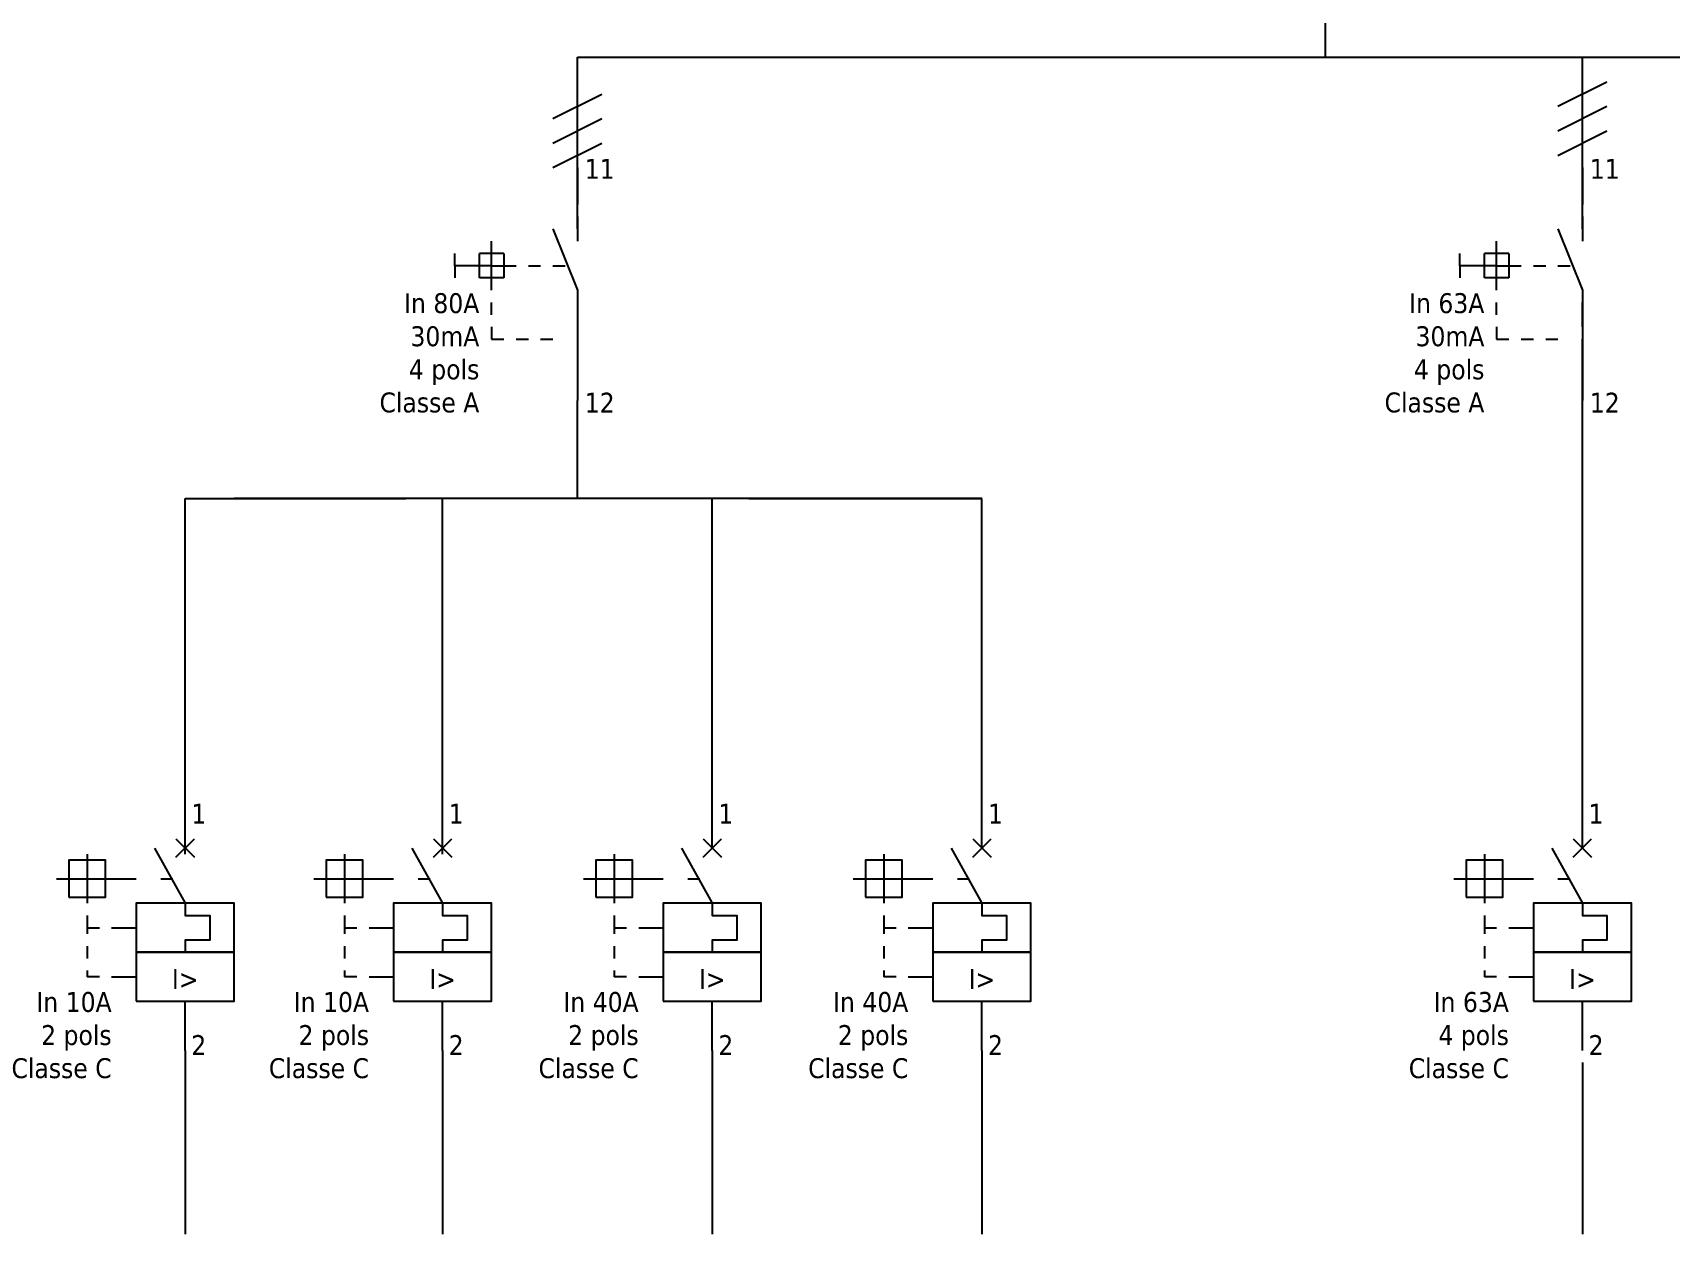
# Model space of a CAD drawing. Header units: millimetres. Extents: x 2792 to 4993, y 1483 to 2534.
# Drawn here: x 2950.8 to 3084.4, y 1874.2 to 1972.2 of the extents above; entities that cross this region are included whole.
import ezdxf
from ezdxf.enums import TextEntityAlignment as Align

# ---------------------------------------------------------------- set-up
doc = ezdxf.new("R2010")
doc.units = ezdxf.units.MM
for name, color, linetype, lineweight in [('EPLAN300', 5, 'Continuous', 25), ('EPLAN304', 5, 'Continuous', 25), ('EPLAN420', 7, 'Continuous', 35), ('EPLAN500', 7, 'Continuous', 35), ('EPLAN501', 7, 'Continuous', 35), ('EPLAN502', 7, 'Continuous', 35), ('EPLAN503', 7, 'Continuous', 35)]:
    doc.layers.add(name, color=color, linetype=linetype, lineweight=lineweight)
doc.layers.get('0').off()
doc.styles.get("Standard").update_dxf_attribs({"font": 'arial.ttf'})
doc.styles.add('Tahoma', font='tahoma.ttf')

# ---------------------------------------------------------------- blocks, each defined once
blk = doc.blocks.new('EPLSYM_LibraryIEC_symbol_Symbol1537_Variant0_Placement1')
at = {"layer": 'EPLAN300', "color": 5, "linetype": 'Continuous', "lineweight": 25, "ltscale": 4}
for p, q in [((0, 2.5), (0, 6)), ((-0.75, 1.75), (0.75, 3.25)), ((-0.75, 3.25), (0.75, 1.75)), ((-8, 2), (-8, -2)), ((-2.5, 2.5), (0, -2)), ((-10.5, 0), (-4, 0)), ((-2, 0), (-1, 0)), ((-8, -3), (-8, -4)), ((-8, -4), (-7, -4)), ((-8, -4), (-8, -4.5)), ((-6, -4), (-4, -4)), ((-8, -5.5), (-8, -6.5)), ((-8, -7.5), (-8, -8)), ((-7, -8), (-8, -8)), ((-6, -8), (-4, -8)), ((0, -14), (0, -10))]:
    blk.add_line(p, q, dxfattribs=at)
for points in [[(-9.5, -1.5), (-6.5, -1.5), (-6.5, 1.5), (-9.5, 1.5)], [(-4, -6), (4, -6), (4, -2), (-4, -2)], [(-4, -10), (4, -10), (4, -6), (-4, -6)]]:
    blk.add_lwpolyline(points, close=True, dxfattribs=at)
blk.add_lwpolyline([(0, -2), (0, -3), (2, -3), (2, -5), (0, -5), (0, -6)], dxfattribs=at)
at = {"color": 5}
blk.add_attdef('17_20029[1]', text='', height=1.1739, dxfattribs=at).set_placement((0.5, 6.7), align=Align.BOTTOM_LEFT)
at = {"color": 0}
blk.add_attdef('17_20028[1]', text='', height=1.6254, dxfattribs=at).set_placement((0.5, 4), align=Align.BOTTOM_LEFT)
at = {"color": 5}
blk.add_attdef('17_20010', text='', height=2.2575, dxfattribs=at).set_placement((-6, -9.4), align=Align.MIDDLE_RIGHT)
at = {"color": 0}
blk.add_attdef('17_20028[2]', text='', height=1.6254, dxfattribs=at).set_placement((0.5, -9.6), align=Align.TOP_LEFT)
at = {"color": 73}
blk.add_attdef('17_20300', text='', height=1.6254, dxfattribs=at).set_placement((-6, -12.4315), align=Align.MIDDLE_RIGHT)
at = {"color": 5}
blk.add_attdef('17_20029[2]', text='', height=1.1739, dxfattribs=at).set_placement((0.5, -11.76), align=Align.TOP_LEFT)
at = {"color": 0}
for tag, p in [('17_20027', (-6, -14.9695)), ('17_20901[1]', (-6, -17.5075)), ('17_20011', (-6, -20.0455)), ('17_20025', (-6, -22.5835)), ('17_20024', (-6, -25.12150000000001))]:
    blk.add_attdef(tag, text='', height=1.6254, dxfattribs=at).set_placement(p, align=Align.MIDDLE_RIGHT)
at = {"color": 3}
blk.add_attdef('17_20201[1]', text='', height=1.6254, dxfattribs=at).set_placement((-6, -27.65950000000001), align=Align.MIDDLE_RIGHT)
at = {"layer": 'EPLAN300', "color": 5, "style": 'Tahoma'}
blk.add_text('I>', height=1.6254, dxfattribs=at).set_placement((0, -8.18), align=Align.MIDDLE_CENTER)
blk = doc.blocks.new('EPLSYM_LibraryIEC_symbol_Symbol3614_Variant0_Placement1')
at = {"layer": 'EPLAN300', "color": 5, "linetype": 'Continuous', "lineweight": 25, "ltscale": 4}
for p, q in [((0, 8), (0, 5)), ((0, 4), (0, 5)), ((-2, 3), (0, -2)), ((-7, 1), (-7, 2)), ((-10, 0), (-10, 1)), ((-10, 0), (-10, -1)), ((-9, 0), (-10, 0)), ((-8, 0), (-9, 0)), ((-8, -1), (-8, 1)), ((-6, 1), (-8, 1)), ((-7, 0), (-8, 0)), ((-7, -1), (-7, 1)), ((-7, 0), (-6, 0)), ((-6, 1), (-6, -1)), ((-6, 0), (-5, 0)), ((-4, 0), (-3, 0)), ((-2, 0), (-1, 0)), ((-6, -1), (-8, -1)), ((-7, -2), (-7, -1)), ((-7, -4), (-7, -3)), ((0, -4), (0, -9)), ((-7, -5), (-7, -6)), ((-7, -6), (-6, -6)), ((-5, -6), (-4, -6)), ((-3, -6), (-2, -6)), ((0, -9), (0, -11))]:
    blk.add_line(p, q, dxfattribs=at)
at = {"layer": 'EPLAN300', "color": 5, "linetype": 'Continuous', "lineweight": 25}
for p, q in [((0, 4), (0, 2)), ((0.003411666478598363, -1.997899554317598), (0.003411666478598363, -3.997899554317598))]:
    blk.add_line(p, q, dxfattribs=at)
at = {"layer": 'EPLAN300', "color": 5, "linetype": 'Continuous', "lineweight": 25, "ltscale": 4}
blk.add_ellipse((0, -6), major_axis=(2, 0), ratio=0.5, start_param=-6.283185307179585, end_param=0, dxfattribs=at)
at = {"color": 5}
blk.add_attdef('17_20029[1]', text='', height=1.1739, dxfattribs=at).set_placement((0.6000000000000001, 9.3), align=Align.BOTTOM_LEFT)
at = {"color": 0}
blk.add_attdef('17_20028[1]', text='', height=1.6254, dxfattribs=at).set_placement((0.6000000000000001, 6.6), align=Align.BOTTOM_LEFT)
at = {"color": 5}
blk.add_attdef('17_20010', text='', height=2.2575, dxfattribs=at).set_placement((-8, -2.82), align=Align.MIDDLE_RIGHT)
at = {"color": 73}
blk.add_attdef('17_20300', text='', height=1.6254, dxfattribs=at).set_placement((-8, -5.8515), align=Align.MIDDLE_RIGHT)
at = {"color": 0}
for tag, p in [('17_20027', (-8, -8.389499999999998)), ('17_20901[1]', (-8, -10.9275)), ('17_20011', (-8, -13.4655)), ('17_20025', (-8, -16.0035)), ('17_20024', (-8, -18.5415))]:
    blk.add_attdef(tag, text='', height=1.6254, dxfattribs=at).set_placement(p, align=Align.MIDDLE_RIGHT)
blk.add_attdef('17_20028[2]', text='', height=1.6254, dxfattribs=at).set_placement((0.6000000000000001, -7.68), align=Align.TOP_LEFT)
at = {"color": 5}
blk.add_attdef('17_20029[2]', text='', height=1.1739, dxfattribs=at).set_placement((0.6000000000000001, -9.84), align=Align.TOP_LEFT)
at = {"color": 3}
blk.add_attdef('17_20201[1]', text='', height=1.6254, dxfattribs=at).set_placement((-8, -21.0795), align=Align.MIDDLE_RIGHT)
blk = doc.blocks.new('EPLSYM_LibrarySPECIAL_Symbol4_Variant0_Placement2_3')
at = {"layer": 'EPLAN304', "color": 5, "linetype": 'Continuous', "lineweight": 25, "ltscale": 4}
blk.add_line((0, 0), (0, 29), dxfattribs=at)
at = {"color": 5}
for tag, p in [('17_20010', (0, 20.4)), ('17_20040', (0, 13.95)), ('17_20041', (0, 10.2)), ('17_20053', (0, 6.45)), ('17_20044', (0, 2.7))]:
    blk.add_attdef(tag, text='', height=2.2575, dxfattribs=at).set_placement(p, align=Align.BOTTOM_RIGHT)
at = {"color": 73}
blk.add_attdef('17_20300', text='', height=1.6254, dxfattribs=at).set_placement((0, 17.7), align=Align.BOTTOM_RIGHT)
at = {"color": 0}
blk.add_attdef('17_20011', text='', height=1.6254, dxfattribs=at).set_placement((0, 0), align=Align.BOTTOM_RIGHT)
blk = doc.blocks.new('EPLSYM_LibrarySPECIAL_Symbol4_Variant0_Placement2_4')
at = {"layer": 'EPLAN304', "color": 5, "linetype": 'Continuous', "lineweight": 25, "ltscale": 4}
blk.add_line((0, 0), (18, 0), dxfattribs=at)
at = {"color": 5}
for tag, p in [('17_20010', (0, 20.4)), ('17_20040', (0, 13.95)), ('17_20041', (0, 10.2)), ('17_20053', (0, 6.45)), ('17_20044', (0, 2.7))]:
    blk.add_attdef(tag, text='', height=2.2575, dxfattribs=at).set_placement(p, align=Align.BOTTOM_RIGHT)
at = {"color": 73}
blk.add_attdef('17_20300', text='', height=1.6254, dxfattribs=at).set_placement((0, 17.7), align=Align.BOTTOM_RIGHT)
at = {"color": 0}
blk.add_attdef('17_20011', text='', height=1.6254, dxfattribs=at).set_placement((0, 0), align=Align.BOTTOM_RIGHT)
blk = doc.blocks.new('EPLSYM_LibrarySPECIAL_Symbol4_Variant0_Placement2_5')
at = {"layer": 'EPLAN304', "color": 5, "linetype": 'Continuous', "lineweight": 25, "ltscale": 4}
blk.add_line((0, 0), (0, 8), dxfattribs=at)
at = {"color": 5}
for tag, p in [('17_20010', (0, 20.4)), ('17_20040', (0, 13.95)), ('17_20041', (0, 10.2)), ('17_20053', (0, 6.45)), ('17_20044', (0, 2.7))]:
    blk.add_attdef(tag, text='', height=2.2575, dxfattribs=at).set_placement(p, align=Align.BOTTOM_RIGHT)
at = {"color": 73}
blk.add_attdef('17_20300', text='', height=1.6254, dxfattribs=at).set_placement((0, 17.7), align=Align.BOTTOM_RIGHT)
at = {"color": 0}
blk.add_attdef('17_20011', text='', height=1.6254, dxfattribs=at).set_placement((0, 0), align=Align.BOTTOM_RIGHT)
blk = doc.blocks.new('EPLSYM_LibrarySPECIAL_Symbol4_Variant0_Placement2_6')
at = {"layer": 'EPLAN304', "color": 5, "linetype": 'Continuous', "lineweight": 25, "ltscale": 4}
blk.add_line((0, 0), (0, 29), dxfattribs=at)
at = {"color": 5}
for tag, p in [('17_20010', (0, 20.4)), ('17_20040', (0, 13.95)), ('17_20041', (0, 10.2)), ('17_20053', (0, 6.45)), ('17_20044', (0, 2.7))]:
    blk.add_attdef(tag, text='', height=2.2575, dxfattribs=at).set_placement(p, align=Align.BOTTOM_RIGHT)
at = {"color": 73}
blk.add_attdef('17_20300', text='', height=1.6254, dxfattribs=at).set_placement((0, 17.7), align=Align.BOTTOM_RIGHT)
at = {"color": 0}
blk.add_attdef('17_20011', text='', height=1.6254, dxfattribs=at).set_placement((0, 0), align=Align.BOTTOM_RIGHT)
blk = doc.blocks.new('EPLSYM_LibrarySPECIAL_Symbol4_Variant0_Placement2_7')
at = {"layer": 'EPLAN304', "color": 5, "linetype": 'Continuous', "lineweight": 25, "ltscale": 4}
blk.add_line((5, 0), (0, 0), dxfattribs=at)
at = {"color": 5}
for tag, p in [('17_20010', (0, 20.4)), ('17_20040', (0, 13.95)), ('17_20041', (0, 10.2)), ('17_20053', (0, 6.45)), ('17_20044', (0, 2.7))]:
    blk.add_attdef(tag, text='', height=2.2575, dxfattribs=at).set_placement(p, align=Align.BOTTOM_RIGHT)
at = {"color": 73}
blk.add_attdef('17_20300', text='', height=1.6254, dxfattribs=at).set_placement((0, 17.7), align=Align.BOTTOM_RIGHT)
at = {"color": 0}
blk.add_attdef('17_20011', text='', height=1.6254, dxfattribs=at).set_placement((0, 0), align=Align.BOTTOM_RIGHT)
blk = doc.blocks.new('EPLSYM_LibrarySPECIAL_Symbol4_Variant0_Placement2_8')
at = {"layer": 'EPLAN304', "color": 5, "linetype": 'Continuous', "lineweight": 25, "ltscale": 4}
blk.add_line((0, 0), (0, 25), dxfattribs=at)
at = {"color": 5}
for tag, p in [('17_20010', (0, 20.4)), ('17_20040', (0, 13.95)), ('17_20041', (0, 10.2)), ('17_20053', (0, 6.45)), ('17_20044', (0, 2.7))]:
    blk.add_attdef(tag, text='', height=2.2575, dxfattribs=at).set_placement(p, align=Align.BOTTOM_RIGHT)
at = {"color": 73}
blk.add_attdef('17_20300', text='', height=1.6254, dxfattribs=at).set_placement((0, 17.7), align=Align.BOTTOM_RIGHT)
at = {"color": 0}
blk.add_attdef('17_20011', text='', height=1.6254, dxfattribs=at).set_placement((0, 0), align=Align.BOTTOM_RIGHT)
blk = doc.blocks.new('EPLSYM_LibrarySPECIAL_Symbol4_Variant0_Placement2_9')
at = {"layer": 'EPLAN304', "color": 5, "linetype": 'Continuous', "lineweight": 25, "ltscale": 4}
blk.add_line((23, 0), (0, 0), dxfattribs=at)
at = {"color": 5}
for tag, p in [('17_20010', (0, 20.4)), ('17_20040', (0, 13.95)), ('17_20041', (0, 10.2)), ('17_20053', (0, 6.45)), ('17_20044', (0, 2.7))]:
    blk.add_attdef(tag, text='', height=2.2575, dxfattribs=at).set_placement(p, align=Align.BOTTOM_RIGHT)
at = {"color": 73}
blk.add_attdef('17_20300', text='', height=1.6254, dxfattribs=at).set_placement((0, 17.7), align=Align.BOTTOM_RIGHT)
at = {"color": 0}
blk.add_attdef('17_20011', text='', height=1.6254, dxfattribs=at).set_placement((0, 0), align=Align.BOTTOM_RIGHT)
blk = doc.blocks.new('EPLSYM_LibrarySPECIAL_Symbol4_Variant0_Placement2_10')
at = {"layer": 'EPLAN304', "color": 5, "linetype": 'Continuous', "lineweight": 25, "ltscale": 4}
blk.add_line((0, 0), (0, 25), dxfattribs=at)
at = {"color": 5}
for tag, p in [('17_20010', (0, 20.4)), ('17_20040', (0, 13.95)), ('17_20041', (0, 10.2)), ('17_20053', (0, 6.45)), ('17_20044', (0, 2.7))]:
    blk.add_attdef(tag, text='', height=2.2575, dxfattribs=at).set_placement(p, align=Align.BOTTOM_RIGHT)
at = {"color": 73}
blk.add_attdef('17_20300', text='', height=1.6254, dxfattribs=at).set_placement((0, 17.7), align=Align.BOTTOM_RIGHT)
at = {"color": 0}
blk.add_attdef('17_20011', text='', height=1.6254, dxfattribs=at).set_placement((0, 0), align=Align.BOTTOM_RIGHT)
blk = doc.blocks.new('EPLSYM_LibrarySPECIAL_Symbol4_Variant0_Placement2_11')
at = {"layer": 'EPLAN304', "color": 5, "linetype": 'Continuous', "lineweight": 25, "ltscale": 4}
blk.add_line((24, 0), (0, 0), dxfattribs=at)
at = {"color": 5}
for tag, p in [('17_20010', (0, 20.4)), ('17_20040', (0, 13.95)), ('17_20041', (0, 10.2)), ('17_20053', (0, 6.45)), ('17_20044', (0, 2.7))]:
    blk.add_attdef(tag, text='', height=2.2575, dxfattribs=at).set_placement(p, align=Align.BOTTOM_RIGHT)
at = {"color": 73}
blk.add_attdef('17_20300', text='', height=1.6254, dxfattribs=at).set_placement((0, 17.7), align=Align.BOTTOM_RIGHT)
at = {"color": 0}
blk.add_attdef('17_20011', text='', height=1.6254, dxfattribs=at).set_placement((0, 0), align=Align.BOTTOM_RIGHT)
blk = doc.blocks.new('EPLSYM_LibrarySPECIAL_Symbol4_Variant0_Placement2_12')
at = {"layer": 'EPLAN304', "color": 5, "linetype": 'Continuous', "lineweight": 25, "ltscale": 4}
blk.add_line((0, 0), (1, 0), dxfattribs=at)
at = {"color": 5}
for tag, p in [('17_20010', (0, 20.4)), ('17_20040', (0, 13.95)), ('17_20041', (0, 10.2)), ('17_20053', (0, 6.45)), ('17_20044', (0, 2.7))]:
    blk.add_attdef(tag, text='', height=2.2575, dxfattribs=at).set_placement(p, align=Align.BOTTOM_RIGHT)
at = {"color": 73}
blk.add_attdef('17_20300', text='', height=1.6254, dxfattribs=at).set_placement((0, 17.7), align=Align.BOTTOM_RIGHT)
at = {"color": 0}
blk.add_attdef('17_20011', text='', height=1.6254, dxfattribs=at).set_placement((0, 0), align=Align.BOTTOM_RIGHT)
blk = doc.blocks.new('EPLSYM_LibrarySPECIAL_Symbol4_Variant0_Placement2_13')
at = {"layer": 'EPLAN304', "color": 5, "linetype": 'Continuous', "lineweight": 25, "ltscale": 4}
blk.add_line((24, 0), (0, 0), dxfattribs=at)
at = {"color": 5}
for tag, p in [('17_20010', (0, 20.4)), ('17_20040', (0, 13.95)), ('17_20041', (0, 10.2)), ('17_20053', (0, 6.45)), ('17_20044', (0, 2.7))]:
    blk.add_attdef(tag, text='', height=2.2575, dxfattribs=at).set_placement(p, align=Align.BOTTOM_RIGHT)
at = {"color": 73}
blk.add_attdef('17_20300', text='', height=1.6254, dxfattribs=at).set_placement((0, 17.7), align=Align.BOTTOM_RIGHT)
at = {"color": 0}
blk.add_attdef('17_20011', text='', height=1.6254, dxfattribs=at).set_placement((0, 0), align=Align.BOTTOM_RIGHT)
blk = doc.blocks.new('EPLSYM_LibrarySPECIAL_Symbol4_Variant0_Placement2_14')
at = {"layer": 'EPLAN304', "color": 5, "linetype": 'Continuous', "lineweight": 25, "ltscale": 4}
blk.add_line((0, 0), (0, 38), dxfattribs=at)
at = {"color": 5}
for tag, p in [('17_20010', (0, 20.4)), ('17_20040', (0, 13.95)), ('17_20041', (0, 10.2)), ('17_20053', (0, 6.45)), ('17_20044', (0, 2.7))]:
    blk.add_attdef(tag, text='', height=2.2575, dxfattribs=at).set_placement(p, align=Align.BOTTOM_RIGHT)
at = {"color": 73}
blk.add_attdef('17_20300', text='', height=1.6254, dxfattribs=at).set_placement((0, 17.7), align=Align.BOTTOM_RIGHT)
at = {"color": 0}
blk.add_attdef('17_20011', text='', height=1.6254, dxfattribs=at).set_placement((0, 0), align=Align.BOTTOM_RIGHT)
blk = doc.blocks.new('EPLSYM_LibrarySPECIAL_Symbol4_Variant0_Placement2_16')
at = {"layer": 'EPLAN304', "color": 5, "linetype": 'Continuous', "lineweight": 25, "ltscale": 4}
blk.add_line((24, 0), (0, 0), dxfattribs=at)
at = {"color": 5}
for tag, p in [('17_20010', (0, 20.4)), ('17_20040', (0, 13.95)), ('17_20041', (0, 10.2)), ('17_20053', (0, 6.45)), ('17_20044', (0, 2.7))]:
    blk.add_attdef(tag, text='', height=2.2575, dxfattribs=at).set_placement(p, align=Align.BOTTOM_RIGHT)
at = {"color": 73}
blk.add_attdef('17_20300', text='', height=1.6254, dxfattribs=at).set_placement((0, 17.7), align=Align.BOTTOM_RIGHT)
at = {"color": 0}
blk.add_attdef('17_20011', text='', height=1.6254, dxfattribs=at).set_placement((0, 0), align=Align.BOTTOM_RIGHT)
blk = doc.blocks.new('EPLSYM_LibrarySPECIAL_Symbol4_Variant0_Placement2_17')
at = {"layer": 'EPLAN304', "color": 5, "linetype": 'Continuous', "lineweight": 25, "ltscale": 4}
blk.add_line((0, 0), (0, 14), dxfattribs=at)
at = {"color": 5}
for tag, p in [('17_20010', (0, 20.4)), ('17_20040', (0, 13.95)), ('17_20041', (0, 10.2)), ('17_20053', (0, 6.45)), ('17_20044', (0, 2.7))]:
    blk.add_attdef(tag, text='', height=2.2575, dxfattribs=at).set_placement(p, align=Align.BOTTOM_RIGHT)
at = {"color": 73}
blk.add_attdef('17_20300', text='', height=1.6254, dxfattribs=at).set_placement((0, 17.7), align=Align.BOTTOM_RIGHT)
at = {"color": 0}
blk.add_attdef('17_20011', text='', height=1.6254, dxfattribs=at).set_placement((0, 0), align=Align.BOTTOM_RIGHT)
blk = doc.blocks.new('EPLSYM_LibrarySPECIAL_Symbol4_Variant0_Placement2_18')
at = {"layer": 'EPLAN304', "color": 5, "linetype": 'Continuous', "lineweight": 25, "ltscale": 4}
blk.add_line((0, 0), (143, 0), dxfattribs=at)
at = {"color": 5}
for tag, p in [('17_20010', (0, 20.4)), ('17_20040', (0, 13.95)), ('17_20041', (0, 10.2)), ('17_20053', (0, 6.45)), ('17_20044', (0, 2.7))]:
    blk.add_attdef(tag, text='', height=2.2575, dxfattribs=at).set_placement(p, align=Align.BOTTOM_RIGHT)
at = {"color": 73}
blk.add_attdef('17_20300', text='', height=1.6254, dxfattribs=at).set_placement((0, 17.7), align=Align.BOTTOM_RIGHT)
at = {"color": 0}
blk.add_attdef('17_20011', text='', height=1.6254, dxfattribs=at).set_placement((0, 0), align=Align.BOTTOM_RIGHT)
blk = doc.blocks.new('EPLSYM_LibrarySPECIAL_Symbol4_Variant0_Placement2_20')
at = {"layer": 'EPLAN304', "color": 5, "linetype": 'Continuous', "lineweight": 25, "ltscale": 4}
blk.add_line((0, 0), (0, -4), dxfattribs=at)
at = {"color": 5}
for tag, p in [('17_20010', (0, 20.4)), ('17_20040', (0, 13.95)), ('17_20041', (0, 10.2)), ('17_20053', (0, 6.45)), ('17_20044', (0, 2.7))]:
    blk.add_attdef(tag, text='', height=2.2575, dxfattribs=at).set_placement(p, align=Align.BOTTOM_RIGHT)
at = {"color": 73}
blk.add_attdef('17_20300', text='', height=1.6254, dxfattribs=at).set_placement((0, 17.7), align=Align.BOTTOM_RIGHT)
at = {"color": 0}
blk.add_attdef('17_20011', text='', height=1.6254, dxfattribs=at).set_placement((0, 0), align=Align.BOTTOM_RIGHT)
blk = doc.blocks.new('EPLSYM_LibrarySPECIAL_Symbol4_Variant0_Placement2_27')
at = {"layer": 'EPLAN304', "color": 5, "linetype": 'Continuous', "lineweight": 25, "ltscale": 4}
blk.add_line((0, 0), (19, 0), dxfattribs=at)
at = {"color": 5}
for tag, p in [('17_20010', (0, 20.4)), ('17_20040', (0, 13.95)), ('17_20041', (0, 10.2)), ('17_20053', (0, 6.45)), ('17_20044', (0, 2.7))]:
    blk.add_attdef(tag, text='', height=2.2575, dxfattribs=at).set_placement(p, align=Align.BOTTOM_RIGHT)
at = {"color": 73}
blk.add_attdef('17_20300', text='', height=1.6254, dxfattribs=at).set_placement((0, 17.7), align=Align.BOTTOM_RIGHT)
at = {"color": 0}
blk.add_attdef('17_20011', text='', height=1.6254, dxfattribs=at).set_placement((0, 0), align=Align.BOTTOM_RIGHT)
blk = doc.blocks.new('EPLSYM_LibrarySPECIAL_Symbol4_Variant0_Placement2_28')
at = {"layer": 'EPLAN304', "color": 5, "linetype": 'Continuous', "lineweight": 25, "ltscale": 4}
blk.add_line((0, 0), (0, 6), dxfattribs=at)
at = {"color": 5}
for tag, p in [('17_20010', (0, 20.4)), ('17_20040', (0, 13.95)), ('17_20041', (0, 10.2)), ('17_20053', (0, 6.45)), ('17_20044', (0, 2.7))]:
    blk.add_attdef(tag, text='', height=2.2575, dxfattribs=at).set_placement(p, align=Align.BOTTOM_RIGHT)
at = {"color": 73}
blk.add_attdef('17_20300', text='', height=1.6254, dxfattribs=at).set_placement((0, 17.7), align=Align.BOTTOM_RIGHT)
at = {"color": 0}
blk.add_attdef('17_20011', text='', height=1.6254, dxfattribs=at).set_placement((0, 0), align=Align.BOTTOM_RIGHT)
blk = doc.blocks.new('EPLSYM_LibrarySPECIAL_Symbol4_Variant0_Placement2_29')
at = {"layer": 'EPLAN304', "color": 5, "linetype": 'Continuous', "lineweight": 25, "ltscale": 4}
blk.add_line((0, 0), (0, 7), dxfattribs=at)
at = {"color": 5}
for tag, p in [('17_20010', (0, 20.4)), ('17_20040', (0, 13.95)), ('17_20041', (0, 10.2)), ('17_20053', (0, 6.45)), ('17_20044', (0, 2.7))]:
    blk.add_attdef(tag, text='', height=2.2575, dxfattribs=at).set_placement(p, align=Align.BOTTOM_RIGHT)
at = {"color": 73}
blk.add_attdef('17_20300', text='', height=1.6254, dxfattribs=at).set_placement((0, 17.7), align=Align.BOTTOM_RIGHT)
at = {"color": 0}
blk.add_attdef('17_20011', text='', height=1.6254, dxfattribs=at).set_placement((0, 0), align=Align.BOTTOM_RIGHT)
blk = doc.blocks.new('EPLSYM_LibrarySPECIAL_Symbol4_Variant0_Placement2_30')
at = {"layer": 'EPLAN304', "color": 5, "linetype": 'Continuous', "lineweight": 25, "ltscale": 4}
blk.add_line((0, 0), (0, 7), dxfattribs=at)
at = {"color": 5}
for tag, p in [('17_20010', (0, 20.4)), ('17_20040', (0, 13.95)), ('17_20041', (0, 10.2)), ('17_20053', (0, 6.45)), ('17_20044', (0, 2.7))]:
    blk.add_attdef(tag, text='', height=2.2575, dxfattribs=at).set_placement(p, align=Align.BOTTOM_RIGHT)
at = {"color": 73}
blk.add_attdef('17_20300', text='', height=1.6254, dxfattribs=at).set_placement((0, 17.7), align=Align.BOTTOM_RIGHT)
at = {"color": 0}
blk.add_attdef('17_20011', text='', height=1.6254, dxfattribs=at).set_placement((0, 0), align=Align.BOTTOM_RIGHT)
blk = doc.blocks.new('EPLSYM_LibrarySPECIAL_Symbol4_Variant0_Placement2_31')
at = {"layer": 'EPLAN304', "color": 5, "linetype": 'Continuous', "lineweight": 25, "ltscale": 4}
blk.add_line((0, 0), (0, 2), dxfattribs=at)
at = {"color": 5}
for tag, p in [('17_20010', (0, 20.4)), ('17_20040', (0, 13.95)), ('17_20041', (0, 10.2)), ('17_20053', (0, 6.45)), ('17_20044', (0, 2.7))]:
    blk.add_attdef(tag, text='', height=2.2575, dxfattribs=at).set_placement(p, align=Align.BOTTOM_RIGHT)
at = {"color": 73}
blk.add_attdef('17_20300', text='', height=1.6254, dxfattribs=at).set_placement((0, 17.7), align=Align.BOTTOM_RIGHT)
at = {"color": 0}
blk.add_attdef('17_20011', text='', height=1.6254, dxfattribs=at).set_placement((0, 0), align=Align.BOTTOM_RIGHT)
blk = doc.blocks.new('EPLSYM_LibrarySPECIAL_Symbol4_Variant0_Placement2_33')
at = {"layer": 'EPLAN304', "color": 5, "linetype": 'Continuous', "lineweight": 25, "ltscale": 4}
blk.add_line((0, 0), (0, -15), dxfattribs=at)
at = {"color": 5}
for tag, p in [('17_20010', (0, 20.4)), ('17_20040', (0, 13.95)), ('17_20041', (0, 10.2)), ('17_20053', (0, 6.45)), ('17_20044', (0, 2.7))]:
    blk.add_attdef(tag, text='', height=2.2575, dxfattribs=at).set_placement(p, align=Align.BOTTOM_RIGHT)
at = {"color": 73}
blk.add_attdef('17_20300', text='', height=1.6254, dxfattribs=at).set_placement((0, 17.7), align=Align.BOTTOM_RIGHT)
at = {"color": 0}
blk.add_attdef('17_20011', text='', height=1.6254, dxfattribs=at).set_placement((0, 0), align=Align.BOTTOM_RIGHT)
blk = doc.blocks.new('EPLSYM_LibrarySPECIAL_Symbol4_Variant0_Placement2_34')
at = {"layer": 'EPLAN304', "color": 5, "linetype": 'Continuous', "lineweight": 25, "ltscale": 4}
blk.add_line((0, 0), (0, -15), dxfattribs=at)
at = {"color": 5}
for tag, p in [('17_20010', (0, 20.4)), ('17_20040', (0, 13.95)), ('17_20041', (0, 10.2)), ('17_20053', (0, 6.45)), ('17_20044', (0, 2.7))]:
    blk.add_attdef(tag, text='', height=2.2575, dxfattribs=at).set_placement(p, align=Align.BOTTOM_RIGHT)
at = {"color": 73}
blk.add_attdef('17_20300', text='', height=1.6254, dxfattribs=at).set_placement((0, 17.7), align=Align.BOTTOM_RIGHT)
at = {"color": 0}
blk.add_attdef('17_20011', text='', height=1.6254, dxfattribs=at).set_placement((0, 0), align=Align.BOTTOM_RIGHT)
blk = doc.blocks.new('EPLSYM_LibrarySPECIAL_Symbol4_Variant0_Placement2_35')
at = {"layer": 'EPLAN304', "color": 5, "linetype": 'Continuous', "lineweight": 25, "ltscale": 4}
blk.add_line((0, 0), (0, -15), dxfattribs=at)
at = {"color": 5}
for tag, p in [('17_20010', (0, 20.4)), ('17_20040', (0, 13.95)), ('17_20041', (0, 10.2)), ('17_20053', (0, 6.45)), ('17_20044', (0, 2.7))]:
    blk.add_attdef(tag, text='', height=2.2575, dxfattribs=at).set_placement(p, align=Align.BOTTOM_RIGHT)
at = {"color": 73}
blk.add_attdef('17_20300', text='', height=1.6254, dxfattribs=at).set_placement((0, 17.7), align=Align.BOTTOM_RIGHT)
at = {"color": 0}
blk.add_attdef('17_20011', text='', height=1.6254, dxfattribs=at).set_placement((0, 0), align=Align.BOTTOM_RIGHT)
blk = doc.blocks.new('EPLSYM_LibrarySPECIAL_Symbol4_Variant0_Placement2_36')
at = {"layer": 'EPLAN304', "color": 5, "linetype": 'Continuous', "lineweight": 25, "ltscale": 4}
blk.add_line((0, 0), (0, -15), dxfattribs=at)
at = {"color": 5}
for tag, p in [('17_20010', (0, 20.4)), ('17_20040', (0, 13.95)), ('17_20041', (0, 10.2)), ('17_20053', (0, 6.45)), ('17_20044', (0, 2.7))]:
    blk.add_attdef(tag, text='', height=2.2575, dxfattribs=at).set_placement(p, align=Align.BOTTOM_RIGHT)
at = {"color": 73}
blk.add_attdef('17_20300', text='', height=1.6254, dxfattribs=at).set_placement((0, 17.7), align=Align.BOTTOM_RIGHT)
at = {"color": 0}
blk.add_attdef('17_20011', text='', height=1.6254, dxfattribs=at).set_placement((0, 0), align=Align.BOTTOM_RIGHT)
blk = doc.blocks.new('EPLSYM_LibrarySPECIAL_Symbol4_Variant0_Placement2_37')
at = {"layer": 'EPLAN304', "color": 5, "linetype": 'Continuous', "lineweight": 25, "ltscale": 4}
blk.add_line((0, 0), (0, -14), dxfattribs=at)
at = {"color": 5}
for tag, p in [('17_20010', (0, 20.4)), ('17_20040', (0, 13.95)), ('17_20041', (0, 10.2)), ('17_20053', (0, 6.45)), ('17_20044', (0, 2.7))]:
    blk.add_attdef(tag, text='', height=2.2575, dxfattribs=at).set_placement(p, align=Align.BOTTOM_RIGHT)
at = {"color": 73}
blk.add_attdef('17_20300', text='', height=1.6254, dxfattribs=at).set_placement((0, 17.7), align=Align.BOTTOM_RIGHT)
at = {"color": 0}
blk.add_attdef('17_20011', text='', height=1.6254, dxfattribs=at).set_placement((0, 0), align=Align.BOTTOM_RIGHT)
blk = doc.blocks.new('EPLSYM_LibrarySPECIAL_Symbol4_Variant0_Placement2_42')
at = {"layer": 'EPLAN304', "color": 5, "linetype": 'Continuous', "lineweight": 25, "ltscale": 4}
blk.add_line((0, 0), (4, 2), dxfattribs=at)
at = {"color": 5}
for tag, p in [('17_20010', (0, 20.4)), ('17_20040', (0, 13.95)), ('17_20041', (0, 10.2)), ('17_20053', (0, 6.45)), ('17_20044', (0, 2.7))]:
    blk.add_attdef(tag, text='', height=2.2575, dxfattribs=at).set_placement(p, align=Align.BOTTOM_RIGHT)
at = {"color": 73}
blk.add_attdef('17_20300', text='', height=1.6254, dxfattribs=at).set_placement((0, 17.7), align=Align.BOTTOM_RIGHT)
at = {"color": 0}
blk.add_attdef('17_20011', text='', height=1.6254, dxfattribs=at).set_placement((0, 0), align=Align.BOTTOM_RIGHT)
blk = doc.blocks.new('EPLSYM_LibrarySPECIAL_Symbol4_Variant0_Placement2_43')
at = {"layer": 'EPLAN304', "color": 5, "linetype": 'Continuous', "lineweight": 25, "ltscale": 4}
blk.add_line((0, 0), (4, 2), dxfattribs=at)
at = {"color": 5}
for tag, p in [('17_20010', (0, 20.4)), ('17_20040', (0, 13.95)), ('17_20041', (0, 10.2)), ('17_20053', (0, 6.45)), ('17_20044', (0, 2.7))]:
    blk.add_attdef(tag, text='', height=2.2575, dxfattribs=at).set_placement(p, align=Align.BOTTOM_RIGHT)
at = {"color": 73}
blk.add_attdef('17_20300', text='', height=1.6254, dxfattribs=at).set_placement((0, 17.7), align=Align.BOTTOM_RIGHT)
at = {"color": 0}
blk.add_attdef('17_20011', text='', height=1.6254, dxfattribs=at).set_placement((0, 0), align=Align.BOTTOM_RIGHT)
blk = doc.blocks.new('EPLSYM_LibrarySPECIAL_Symbol4_Variant0_Placement2_44')
at = {"layer": 'EPLAN304', "color": 5, "linetype": 'Continuous', "lineweight": 25, "ltscale": 4}
blk.add_line((0, 0), (4, 2), dxfattribs=at)
at = {"color": 5}
for tag, p in [('17_20010', (0, 20.4)), ('17_20040', (0, 13.95)), ('17_20041', (0, 10.2)), ('17_20053', (0, 6.45)), ('17_20044', (0, 2.7))]:
    blk.add_attdef(tag, text='', height=2.2575, dxfattribs=at).set_placement(p, align=Align.BOTTOM_RIGHT)
at = {"color": 73}
blk.add_attdef('17_20300', text='', height=1.6254, dxfattribs=at).set_placement((0, 17.7), align=Align.BOTTOM_RIGHT)
at = {"color": 0}
blk.add_attdef('17_20011', text='', height=1.6254, dxfattribs=at).set_placement((0, 0), align=Align.BOTTOM_RIGHT)
blk = doc.blocks.new('EPLSYM_LibrarySPECIAL_Symbol4_Variant0_Placement2_54')
at = {"layer": 'EPLAN304', "color": 5, "linetype": 'Continuous', "lineweight": 25, "ltscale": 4}
blk.add_line((0, 0), (4, 2), dxfattribs=at)
at = {"color": 5}
for tag, p in [('17_20010', (0, 20.4)), ('17_20040', (0, 13.95)), ('17_20041', (0, 10.2)), ('17_20053', (0, 6.45)), ('17_20044', (0, 2.7))]:
    blk.add_attdef(tag, text='', height=2.2575, dxfattribs=at).set_placement(p, align=Align.BOTTOM_RIGHT)
at = {"color": 73}
blk.add_attdef('17_20300', text='', height=1.6254, dxfattribs=at).set_placement((0, 17.7), align=Align.BOTTOM_RIGHT)
at = {"color": 0}
blk.add_attdef('17_20011', text='', height=1.6254, dxfattribs=at).set_placement((0, 0), align=Align.BOTTOM_RIGHT)
blk = doc.blocks.new('EPLSYM_LibrarySPECIAL_Symbol4_Variant0_Placement2_55')
at = {"layer": 'EPLAN304', "color": 5, "linetype": 'Continuous', "lineweight": 25, "ltscale": 4}
blk.add_line((0, 0), (4, 2), dxfattribs=at)
at = {"color": 5}
for tag, p in [('17_20010', (0, 20.4)), ('17_20040', (0, 13.95)), ('17_20041', (0, 10.2)), ('17_20053', (0, 6.45)), ('17_20044', (0, 2.7))]:
    blk.add_attdef(tag, text='', height=2.2575, dxfattribs=at).set_placement(p, align=Align.BOTTOM_RIGHT)
at = {"color": 73}
blk.add_attdef('17_20300', text='', height=1.6254, dxfattribs=at).set_placement((0, 17.7), align=Align.BOTTOM_RIGHT)
at = {"color": 0}
blk.add_attdef('17_20011', text='', height=1.6254, dxfattribs=at).set_placement((0, 0), align=Align.BOTTOM_RIGHT)
blk = doc.blocks.new('EPLSYM_LibrarySPECIAL_Symbol4_Variant0_Placement2_56')
at = {"layer": 'EPLAN304', "color": 5, "linetype": 'Continuous', "lineweight": 25, "ltscale": 4}
blk.add_line((0, 0), (4, 2), dxfattribs=at)
at = {"color": 5}
for tag, p in [('17_20010', (0, 20.4)), ('17_20040', (0, 13.95)), ('17_20041', (0, 10.2)), ('17_20053', (0, 6.45)), ('17_20044', (0, 2.7))]:
    blk.add_attdef(tag, text='', height=2.2575, dxfattribs=at).set_placement(p, align=Align.BOTTOM_RIGHT)
at = {"color": 73}
blk.add_attdef('17_20300', text='', height=1.6254, dxfattribs=at).set_placement((0, 17.7), align=Align.BOTTOM_RIGHT)
at = {"color": 0}
blk.add_attdef('17_20011', text='', height=1.6254, dxfattribs=at).set_placement((0, 0), align=Align.BOTTOM_RIGHT)

msp = doc.modelspace()

# ---------------------------------------------------------------- block references
for name, p in [('EPLSYM_LibrarySPECIAL_Symbol4_Variant0_Placement2_20', (3056.270101935481, 1974.225681361178)), ('EPLSYM_LibrarySPECIAL_Symbol4_Variant0_Placement2_17', (2995.270101935481, 1956.225681361178)), ('EPLSYM_LibrarySPECIAL_Symbol4_Variant0_Placement2_18', (2995.270101935481, 1970.225681361178)), ('EPLSYM_LibrarySPECIAL_Symbol4_Variant0_Placement2_29', (3077.270101935481, 1963.225681361178)), ('EPLSYM_LibrarySPECIAL_Symbol4_Variant0_Placement2_54', (3075.270101935481, 1966.225681361178)), ('EPLSYM_LibrarySPECIAL_Symbol4_Variant0_Placement2_42', (2993.270101935481, 1965.225681361178)), ('EPLSYM_LibrarySPECIAL_Symbol4_Variant0_Placement2_55', (3075.270101935481, 1964.225681361178)), ('EPLSYM_LibrarySPECIAL_Symbol4_Variant0_Placement2_43', (2993.270101935481, 1963.225681361178)), ('EPLSYM_LibrarySPECIAL_Symbol4_Variant0_Placement2_56', (3075.270101935481, 1962.225681361178)), ('EPLSYM_LibrarySPECIAL_Symbol4_Variant0_Placement2_44', (2993.270101935481, 1961.225681361178)), ('EPLSYM_LibrarySPECIAL_Symbol4_Variant0_Placement2_30', (3077.270101935481, 1956.225681361178)), ('EPLSYM_LibrarySPECIAL_Symbol4_Variant0_Placement2_31', (3077.270101935481, 1948.225681361178)), ('EPLSYM_LibrarySPECIAL_Symbol4_Variant0_Placement2_28', (3077.270101935481, 1941.225681361178)), ('EPLSYM_LibrarySPECIAL_Symbol4_Variant0_Placement2_14', (3077.270101935481, 1906.225681361178)), ('EPLSYM_LibrarySPECIAL_Symbol4_Variant0_Placement2_5', (2995.270101935481, 1934.225681361178)), ('EPLSYM_LibrarySPECIAL_Symbol4_Variant0_Placement2_3', (2963.270101935481, 1905.225681361178)), ('EPLSYM_LibrarySPECIAL_Symbol4_Variant0_Placement2_4', (2963.270101935481, 1934.225681361178)), ('EPLSYM_LibrarySPECIAL_Symbol4_Variant0_Placement2_13', (2967.270101935481, 1934.225681361178)), ('EPLSYM_LibrarySPECIAL_Symbol4_Variant0_Placement2_7', (2979.270101935481, 1934.225681361178)), ('EPLSYM_LibrarySPECIAL_Symbol4_Variant0_Placement2_9', (2983.270101935481, 1934.225681361178)), ('EPLSYM_LibrarySPECIAL_Symbol4_Variant0_Placement2_6', (2984.270101935481, 1905.225681361178)), ('EPLSYM_LibrarySPECIAL_Symbol4_Variant0_Placement2_16', (2989.270101935481, 1934.225681361178)), ('EPLSYM_LibrarySPECIAL_Symbol4_Variant0_Placement2_11', (3004.270101935481, 1934.225681361178)), ('EPLSYM_LibrarySPECIAL_Symbol4_Variant0_Placement2_8', (3006.270101935481, 1909.225681361178)), ('EPLSYM_LibrarySPECIAL_Symbol4_Variant0_Placement2_27', (3009.270101935481, 1934.225681361178)), ('EPLSYM_LibrarySPECIAL_Symbol4_Variant0_Placement2_12', (3027.270101935481, 1934.225681361178)), ('EPLSYM_LibrarySPECIAL_Symbol4_Variant0_Placement2_10', (3028.270101935481, 1909.225681361178)), ('EPLSYM_LibrarySPECIAL_Symbol4_Variant0_Placement2_33', (2963.270101935481, 1889.225681361178)), ('EPLSYM_LibrarySPECIAL_Symbol4_Variant0_Placement2_34', (2984.270101935481, 1889.225681361178)), ('EPLSYM_LibrarySPECIAL_Symbol4_Variant0_Placement2_35', (3006.270101935481, 1889.225681361178)), ('EPLSYM_LibrarySPECIAL_Symbol4_Variant0_Placement2_36', (3028.270101935481, 1889.225681361178)), ('EPLSYM_LibrarySPECIAL_Symbol4_Variant0_Placement2_37', (3077.270101935481, 1888.225681361178))]:
    msp.add_blockref(name, p)
ref = msp.add_blockref('EPLSYM_LibraryIEC_symbol_Symbol3614_Variant0_Placement1', (2995.270101935481, 1953.225681361178))
ref.add_attrib('17_20028[1]', '11', dxfattribs={"layer": 'EPLAN420', "color": 0, "height": 1.6254, "style": 'Tahoma'}).set_placement((2995.870101935481, 1959.825681361178), align=Align.BOTTOM_LEFT)
ref.add_attrib('17_20028[2]', '12', dxfattribs={"layer": 'EPLAN420', "color": 0, "height": 1.6254, "style": 'Tahoma'}).set_placement((2995.870101935481, 1942.867161361178), align=Align.TOP_LEFT)
ref.add_attrib('17_20027', 'In 80A', dxfattribs={"layer": 'EPLAN500', "color": 0, "height": 1.6254, "style": 'Tahoma'}).set_placement((2987.270101935481, 1950.171501361178), align=Align.MIDDLE_RIGHT)
ref.add_attrib('17_20011', '30mA', dxfattribs={"layer": 'EPLAN501', "color": 0, "height": 1.6254, "style": 'Tahoma'}).set_placement((2987.270101935481, 1947.471501361179), align=Align.MIDDLE_RIGHT)
ref.add_attrib('17_20025', '4 pols', dxfattribs={"layer": 'EPLAN502', "color": 0, "height": 1.6254, "style": 'Tahoma'}).set_placement((2987.270101935481, 1944.771501361178), align=Align.MIDDLE_RIGHT)
ref.add_attrib('17_20024', 'Classe A', dxfattribs={"layer": 'EPLAN503', "color": 0, "height": 1.6254, "style": 'Tahoma'}).set_placement((2987.270101935481, 1942.071501361178), align=Align.MIDDLE_RIGHT)
ref = msp.add_blockref('EPLSYM_LibraryIEC_symbol_Symbol3614_Variant0_Placement1', (3077.270101935481, 1953.225681361178))
ref.add_attrib('17_20028[1]', '11', dxfattribs={"layer": 'EPLAN420', "color": 0, "height": 1.6254, "style": 'Tahoma'}).set_placement((3077.870101935481, 1959.825681361178), align=Align.BOTTOM_LEFT)
ref.add_attrib('17_20028[2]', '12', dxfattribs={"layer": 'EPLAN420', "color": 0, "height": 1.6254, "style": 'Tahoma'}).set_placement((3077.870101935481, 1942.867161361178), align=Align.TOP_LEFT)
ref.add_attrib('17_20027', 'In 63A', dxfattribs={"layer": 'EPLAN500', "color": 0, "height": 1.6254, "style": 'Tahoma'}).set_placement((3069.270101935481, 1950.171501361178), align=Align.MIDDLE_RIGHT)
ref.add_attrib('17_20011', '30mA', dxfattribs={"layer": 'EPLAN501', "color": 0, "height": 1.6254, "style": 'Tahoma'}).set_placement((3069.270101935481, 1947.471501361179), align=Align.MIDDLE_RIGHT)
ref.add_attrib('17_20025', '4 pols', dxfattribs={"layer": 'EPLAN502', "color": 0, "height": 1.6254, "style": 'Tahoma'}).set_placement((3069.270101935481, 1944.771501361178), align=Align.MIDDLE_RIGHT)
ref.add_attrib('17_20024', 'Classe A', dxfattribs={"layer": 'EPLAN503', "color": 0, "height": 1.6254, "style": 'Tahoma'}).set_placement((3069.270101935481, 1942.071501361178), align=Align.MIDDLE_RIGHT)
ref = msp.add_blockref('EPLSYM_LibraryIEC_symbol_Symbol1537_Variant0_Placement1', (2963.270101935481, 1903.225681361178))
ref.add_attrib('17_20028[1]', '1', dxfattribs={"layer": 'EPLAN420', "color": 0, "height": 1.6254, "style": 'Tahoma'}).set_placement((2963.770101935481, 1907.225681361178), align=Align.BOTTOM_LEFT)
ref.add_attrib('17_20028[2]', '2', dxfattribs={"layer": 'EPLAN420', "color": 0, "height": 1.6254, "style": 'Tahoma'}).set_placement((2963.770101935481, 1890.467161361178), align=Align.TOP_LEFT)
ref.add_attrib('17_20027', 'In 10A', dxfattribs={"layer": 'EPLAN500', "color": 0, "height": 1.6254, "style": 'Tahoma'}).set_placement((2957.270101935481, 1893.171501361178), align=Align.MIDDLE_RIGHT)
ref.add_attrib('17_20011', '2 pols', dxfattribs={"layer": 'EPLAN501', "color": 0, "height": 1.6254, "style": 'Tahoma'}).set_placement((2957.270101935481, 1890.471501361179), align=Align.MIDDLE_RIGHT)
ref.add_attrib('17_20025', 'Classe C', dxfattribs={"layer": 'EPLAN502', "color": 0, "height": 1.6254, "style": 'Tahoma'}).set_placement((2957.270101935481, 1887.771501361178), align=Align.MIDDLE_RIGHT)
ref = msp.add_blockref('EPLSYM_LibraryIEC_symbol_Symbol1537_Variant0_Placement1', (2984.270101935481, 1903.225681361178))
ref.add_attrib('17_20028[1]', '1', dxfattribs={"layer": 'EPLAN420', "color": 0, "height": 1.6254, "style": 'Tahoma'}).set_placement((2984.770101935481, 1907.225681361178), align=Align.BOTTOM_LEFT)
ref.add_attrib('17_20028[2]', '2', dxfattribs={"layer": 'EPLAN420', "color": 0, "height": 1.6254, "style": 'Tahoma'}).set_placement((2984.770101935481, 1890.467161361178), align=Align.TOP_LEFT)
ref.add_attrib('17_20027', 'In 10A', dxfattribs={"layer": 'EPLAN500', "color": 0, "height": 1.6254, "style": 'Tahoma'}).set_placement((2978.270101935481, 1893.171501361178), align=Align.MIDDLE_RIGHT)
ref.add_attrib('17_20011', '2 pols', dxfattribs={"layer": 'EPLAN501', "color": 0, "height": 1.6254, "style": 'Tahoma'}).set_placement((2978.270101935481, 1890.471501361179), align=Align.MIDDLE_RIGHT)
ref.add_attrib('17_20025', 'Classe C', dxfattribs={"layer": 'EPLAN502', "color": 0, "height": 1.6254, "style": 'Tahoma'}).set_placement((2978.270101935481, 1887.771501361178), align=Align.MIDDLE_RIGHT)
ref = msp.add_blockref('EPLSYM_LibraryIEC_symbol_Symbol1537_Variant0_Placement1', (3006.270101935481, 1903.225681361178))
ref.add_attrib('17_20028[1]', '1', dxfattribs={"layer": 'EPLAN420', "color": 0, "height": 1.6254, "style": 'Tahoma'}).set_placement((3006.770101935481, 1907.225681361178), align=Align.BOTTOM_LEFT)
ref.add_attrib('17_20028[2]', '2', dxfattribs={"layer": 'EPLAN420', "color": 0, "height": 1.6254, "style": 'Tahoma'}).set_placement((3006.770101935481, 1890.467161361178), align=Align.TOP_LEFT)
ref.add_attrib('17_20027', 'In 40A', dxfattribs={"layer": 'EPLAN500', "color": 0, "height": 1.6254, "style": 'Tahoma'}).set_placement((3000.270101935481, 1893.171501361178), align=Align.MIDDLE_RIGHT)
ref.add_attrib('17_20011', '2 pols', dxfattribs={"layer": 'EPLAN501', "color": 0, "height": 1.6254, "style": 'Tahoma'}).set_placement((3000.270101935481, 1890.471501361179), align=Align.MIDDLE_RIGHT)
ref.add_attrib('17_20025', 'Classe C', dxfattribs={"layer": 'EPLAN502', "color": 0, "height": 1.6254, "style": 'Tahoma'}).set_placement((3000.270101935481, 1887.771501361178), align=Align.MIDDLE_RIGHT)
ref = msp.add_blockref('EPLSYM_LibraryIEC_symbol_Symbol1537_Variant0_Placement1', (3028.270101935481, 1903.225681361178))
ref.add_attrib('17_20028[1]', '1', dxfattribs={"layer": 'EPLAN420', "color": 0, "height": 1.6254, "style": 'Tahoma'}).set_placement((3028.770101935481, 1907.225681361178), align=Align.BOTTOM_LEFT)
ref.add_attrib('17_20028[2]', '2', dxfattribs={"layer": 'EPLAN420', "color": 0, "height": 1.6254, "style": 'Tahoma'}).set_placement((3028.770101935481, 1890.467161361178), align=Align.TOP_LEFT)
ref.add_attrib('17_20027', 'In 40A', dxfattribs={"layer": 'EPLAN500', "color": 0, "height": 1.6254, "style": 'Tahoma'}).set_placement((3022.270101935481, 1893.171501361178), align=Align.MIDDLE_RIGHT)
ref.add_attrib('17_20011', '2 pols', dxfattribs={"layer": 'EPLAN501', "color": 0, "height": 1.6254, "style": 'Tahoma'}).set_placement((3022.270101935481, 1890.471501361179), align=Align.MIDDLE_RIGHT)
ref.add_attrib('17_20025', 'Classe C', dxfattribs={"layer": 'EPLAN502', "color": 0, "height": 1.6254, "style": 'Tahoma'}).set_placement((3022.270101935481, 1887.771501361178), align=Align.MIDDLE_RIGHT)
ref = msp.add_blockref('EPLSYM_LibraryIEC_symbol_Symbol1537_Variant0_Placement1', (3077.270101935481, 1903.225681361178))
ref.add_attrib('17_20028[1]', '1', dxfattribs={"layer": 'EPLAN420', "color": 0, "height": 1.6254, "style": 'Tahoma'}).set_placement((3077.770101935481, 1907.225681361178), align=Align.BOTTOM_LEFT)
ref.add_attrib('17_20028[2]', '2', dxfattribs={"layer": 'EPLAN420', "color": 0, "height": 1.6254, "style": 'Tahoma'}).set_placement((3077.770101935481, 1890.467161361178), align=Align.TOP_LEFT)
ref.add_attrib('17_20027', 'In 63A', dxfattribs={"layer": 'EPLAN500', "color": 0, "height": 1.6254, "style": 'Tahoma'}).set_placement((3071.270101935481, 1893.171501361178), align=Align.MIDDLE_RIGHT)
ref.add_attrib('17_20011', '4 pols', dxfattribs={"layer": 'EPLAN501', "color": 0, "height": 1.6254, "style": 'Tahoma'}).set_placement((3071.270101935481, 1890.471501361179), align=Align.MIDDLE_RIGHT)
ref.add_attrib('17_20025', 'Classe C', dxfattribs={"layer": 'EPLAN502', "color": 0, "height": 1.6254, "style": 'Tahoma'}).set_placement((3071.270101935481, 1887.771501361178), align=Align.MIDDLE_RIGHT)

doc.saveas('drawing.dxf')
